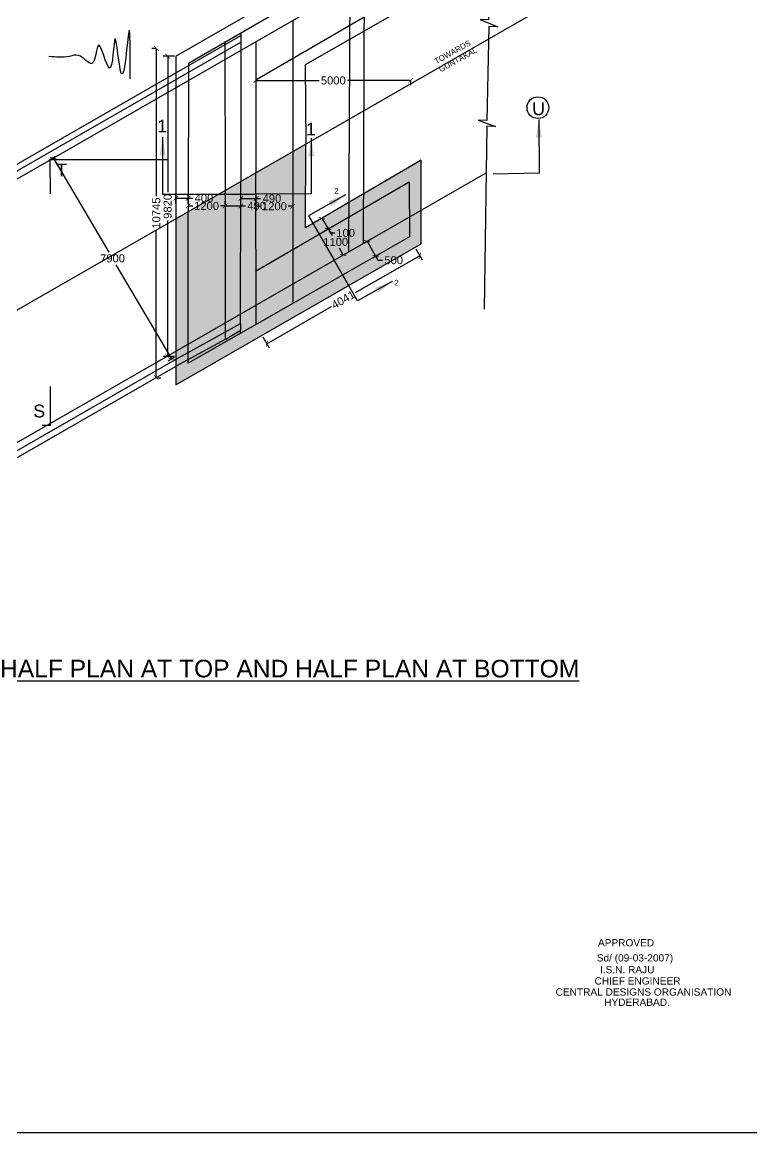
# Model space of a CAD drawing. Header units: inches. Extents: x 0 to 11487, y 0 to 10656.
# Drawn here: x 628.56 to 657.06, y 478.35 to 521.7 of the extents above; entities that cross this region are included whole.
import ezdxf

# ---------------------------------------------------------------- set-up
doc = ezdxf.new("R2010")
doc.units = ezdxf.units.IN
doc.header["$MEASUREMENT"] = 0
doc.layers.add('DIMENSION', color=255, linetype='Continuous')
doc.layers.add('TEXT', color=255, linetype='Continuous')
doc.styles.get("Standard").update_dxf_attribs({"font": 'arial.ttf'})
doc.styles.add('TIMES NEW ROMAN', font='times.ttf')
doc.dimstyles.new('dig', dxfattribs={"dimtxt": 0.3125, "dimasz": 0.18, "dimexe": 0.18, "dimexo": 0.0625, "dimgap": 0.09, "dimtad": 0, "dimtih": 1, "dimtoh": 1, "dimdec": 4, "dimzin": 0, "dimdsep": 46, "dimtxsty": 'Standard', "dimblk": 'ARCHTICK', "dimcen": 0.09, "dimadec": 0, "dimazin": 0, "dimtfac": 1, "dimtdec": 4, "dimtofl": 0, "dimtmove": 0, "dimatfit": 3, "dimldrblk": 'ARCHTICK', "dimfxl": 1, "dimtolj": 1, "dimtzin": 0, "dimarcsym": 0})
doc.dimstyles.new('ISO-25', dxfattribs={"dimtxt": 0.636364, "dimasz": 0.703125, "dimexe": 1.25, "dimexo": 0.625, "dimtad": 0, "dimtih": 1, "dimtoh": 1, "dimlfac": 100, "dimtxsty": 'TIMES NEW ROMAN', "dimcen": 2.5, "dimadec": 0, "dimazin": 0, "dimtfac": 1, "dimtmove": 0, "dimatfit": 3, "dimfxl": 1, "dimarcsym": 0})

# ---------------------------------------------------------------- blocks, each defined once
blk = doc.blocks.new('_ArchTick')
at = {"color": 0, "linetype": 'ByBlock', "const_width": 0.15}
blk.add_lwpolyline([(-0.5, -0.5), (0.5, 0.5)], dxfattribs=at)
blk = doc.blocks.new('*D89')
at = {"layer": 'Defpoints', "color": 0, "transparency": 16777216}
for p in [(643.902, 512.906), (644.089, 512.581), (637.922, 509.474)]:
    blk.add_point(p, dxfattribs=at)
at = {"layer": 'TEXT', "color": 0, "lineweight": -2, "transparency": 16777216}
for p, q in [((643.933, 512.852), (644.179, 512.425)), ((644.089, 512.581), (641.561, 511.13)), ((638.109, 509.149), (640.637, 510.6)), ((637.953, 509.42), (638.199, 508.993))]:
    blk.add_line(p, q, dxfattribs=at)
at = {"layer": 'TEXT', "color": 0, "lineweight": -2, "transparency": 16777216, "xscale": 0.18, "yscale": 0.18, "zscale": 0.18}
for p, rotation in [((644.089, 512.581), 29.85394046758134), ((638.109, 509.149), 209.8539404675814)]:
    blk.add_blockref('_ArchTick', p, dxfattribs=dict(at, rotation=rotation))
at = {"layer": 'TEXT', "color": 0, "transparency": 16777216, "insert": (641.099, 510.865), "char_height": 0.3125, "attachment_point": 5, "rotation": 30}
blk.add_mtext('\\A1;4041', dxfattribs=at)
blk = doc.blocks.new('*D90')
at = {"layer": 'Defpoints', "color": 0, "transparency": 16777216}
for p in [(641.873, 513.055), (642.206, 512.471), (642.365, 512.562)]:
    blk.add_point(p, dxfattribs=at)
at = {"layer": 'TEXT', "color": 0, "lineweight": -2, "transparency": 16777216}
for p, q in [((641.927, 513.086), (642.189, 513.235)), ((642.032, 513.146), (642.365, 512.562)), ((642.26, 512.502), (642.521, 512.651)), ((642.365, 512.562), (642.454, 512.406)), ((642.454, 512.406), (642.634, 512.406))]:
    blk.add_line(p, q, dxfattribs=at)
at = {"layer": 'TEXT', "color": 0, "lineweight": -2, "transparency": 16777216, "xscale": 0.18, "yscale": 0.18, "zscale": 0.18}
for p, rotation in [((642.032, 513.146), 119.6792191952888), ((642.365, 512.562), 299.6792191952888)]:
    blk.add_blockref('_ArchTick', p, dxfattribs=dict(at, rotation=rotation))
at = {"layer": 'TEXT', "color": 0, "transparency": 16777216, "insert": (643.069, 512.406), "char_height": 0.3125, "attachment_point": 5}
blk.add_mtext('\\A1;500', dxfattribs=at)
blk = doc.blocks.new('*D91')
at = {"layer": 'Defpoints', "color": 0, "transparency": 16777216}
for p in [(640.462, 513.602), (641.048, 512.581), (641.098, 512.61)]:
    blk.add_point(p, dxfattribs=at)
at = {"layer": 'TEXT', "color": 0, "lineweight": -2, "transparency": 16777216}
for p, q in [((640.516, 513.633), (640.668, 513.72)), ((640.512, 513.63), (640.662, 513.37)), ((641.098, 512.61), (640.948, 512.871)), ((641.102, 512.613), (641.254, 512.7))]:
    blk.add_line(p, q, dxfattribs=at)
at = {"layer": 'TEXT', "color": 0, "lineweight": -2, "transparency": 16777216, "xscale": 0.18, "yscale": 0.18, "zscale": 0.18}
for p, rotation in [((640.512, 513.63), 119.8745862675391), ((641.098, 512.61), 299.8745862675391)]:
    blk.add_blockref('_ArchTick', p, dxfattribs=dict(at, rotation=rotation))
at = {"layer": 'TEXT', "color": 0, "transparency": 16777216, "insert": (640.805, 513.12), "char_height": 0.3125, "attachment_point": 5}
blk.add_mtext('\\A1;1100', dxfattribs=at)
blk = doc.blocks.new('*D92')
at = {"layer": 'Defpoints', "color": 0, "transparency": 16777216}
for p in [(640.267, 514.045), (640.504, 513.626), (640.507, 513.627)]:
    blk.add_point(p, dxfattribs=at)
at = {"layer": 'TEXT', "color": 0, "lineweight": -2, "transparency": 16777216}
for p, q in [((640.213, 514.014), (640.108, 513.954)), ((640.264, 514.043), (640.504, 513.626)), ((640.453, 513.596), (640.348, 513.536)), ((640.504, 513.626), (640.593, 513.47)), ((640.593, 513.47), (640.773, 513.47))]:
    blk.add_line(p, q, dxfattribs=at)
at = {"layer": 'TEXT', "color": 0, "lineweight": -2, "transparency": 16777216, "xscale": 0.18, "yscale": 0.18, "zscale": 0.18}
for p, rotation in [((640.264, 514.043), 119.8745862675443), ((640.504, 513.626), 299.8745862675443)]:
    blk.add_blockref('_ArchTick', p, dxfattribs=dict(at, rotation=rotation))
at = {"layer": 'TEXT', "color": 0, "transparency": 16777216, "insert": (641.193, 513.47), "char_height": 0.3125, "attachment_point": 5}
blk.add_mtext('\\A1;100', dxfattribs=at)
blk = doc.blocks.new('*D93')
at = {"layer": 'Defpoints', "color": 0, "transparency": 16777216}
for p in [(634.565, 514.555), (635.038, 514.829), (635.038, 514.554)]:
    blk.add_point(p, dxfattribs=at)
at = {"layer": 'TEXT', "color": 0, "lineweight": -2, "transparency": 16777216}
for p, q in [((634.565, 514.617), (634.565, 515.009)), ((635.038, 514.616), (635.038, 515.009)), ((634.565, 514.829), (635.038, 514.829)), ((635.038, 514.829), (635.218, 514.829))]:
    blk.add_line(p, q, dxfattribs=at)
at = {"layer": 'TEXT', "color": 0, "lineweight": -2, "transparency": 16777216, "xscale": 0.18, "yscale": 0.18, "zscale": 0.18, "rotation": 180}
blk.add_blockref('_ArchTick', (634.565, 514.829), dxfattribs=at)
at = {"layer": 'TEXT', "color": 0, "lineweight": -2, "transparency": 16777216, "xscale": 0.18, "yscale": 0.18, "zscale": 0.18}
blk.add_blockref('_ArchTick', (635.038, 514.829), dxfattribs=at)
at = {"layer": 'TEXT', "color": 0, "transparency": 16777216, "insert": (635.659, 514.829), "char_height": 0.3125, "attachment_point": 5}
blk.add_mtext('\\A1;400', dxfattribs=at)
blk = doc.blocks.new('*D94')
at = {"layer": 'Defpoints', "color": 0, "transparency": 16777216}
for p in [(635.038, 514.554), (636.484, 514.599), (636.484, 514.524)]:
    blk.add_point(p, dxfattribs=at)
at = {"layer": 'TEXT', "color": 0, "lineweight": -2, "transparency": 16777216}
for p, q in [((635.038, 514.524), (635.22, 514.524)), ((636.484, 514.524), (636.302, 514.524)), ((636.484, 514.537), (636.484, 514.344)), ((635.038, 514.491), (635.038, 514.344))]:
    blk.add_line(p, q, dxfattribs=at)
at = {"layer": 'TEXT', "color": 0, "lineweight": -2, "transparency": 16777216, "xscale": 0.18, "yscale": 0.18, "zscale": 0.18, "rotation": 180}
blk.add_blockref('_ArchTick', (635.038, 514.524), dxfattribs=at)
at = {"layer": 'TEXT', "color": 0, "lineweight": -2, "transparency": 16777216, "xscale": 0.18, "yscale": 0.18, "zscale": 0.18}
blk.add_blockref('_ArchTick', (636.484, 514.524), dxfattribs=at)
at = {"layer": 'TEXT', "color": 0, "transparency": 16777216, "insert": (635.761, 514.524), "char_height": 0.3125, "attachment_point": 5}
blk.add_mtext('\\A1;1200', dxfattribs=at)
blk = doc.blocks.new('*D95')
at = {"layer": 'Defpoints', "color": 0, "transparency": 16777216}
for p in [(636.484, 514.524), (637.096, 514.529), (637.096, 514.522)]:
    blk.add_point(p, dxfattribs=at)
at = {"layer": 'TEXT', "color": 0, "lineweight": -2, "transparency": 16777216}
for p, q in [((636.484, 514.586), (636.484, 514.709)), ((636.484, 514.529), (637.096, 514.529)), ((637.096, 514.585), (637.096, 514.709)), ((637.096, 514.529), (637.276, 514.529))]:
    blk.add_line(p, q, dxfattribs=at)
at = {"layer": 'TEXT', "color": 0, "lineweight": -2, "transparency": 16777216, "xscale": 0.18, "yscale": 0.18, "zscale": 0.18, "rotation": 180}
blk.add_blockref('_ArchTick', (636.484, 514.529), dxfattribs=at)
at = {"layer": 'TEXT', "color": 0, "lineweight": -2, "transparency": 16777216, "xscale": 0.18, "yscale": 0.18, "zscale": 0.18}
blk.add_blockref('_ArchTick', (637.096, 514.529), dxfattribs=at)
at = {"layer": 'TEXT', "color": 0, "transparency": 16777216, "insert": (637.717, 514.529), "char_height": 0.3125, "attachment_point": 5}
blk.add_mtext('\\A1;490', dxfattribs=at)
blk = doc.blocks.new('*D96')
at = {"layer": 'Defpoints', "color": 0, "transparency": 16777216}
for p in [(637.096, 514.522), (637.693, 514.816), (637.693, 514.523)]:
    blk.add_point(p, dxfattribs=at)
at = {"layer": 'TEXT', "color": 0, "lineweight": -2, "transparency": 16777216}
for p, q in [((637.096, 514.585), (637.096, 514.996)), ((637.693, 514.586), (637.693, 514.996)), ((637.096, 514.816), (637.693, 514.816)), ((637.693, 514.816), (637.873, 514.816))]:
    blk.add_line(p, q, dxfattribs=at)
at = {"layer": 'TEXT', "color": 0, "lineweight": -2, "transparency": 16777216, "xscale": 0.18, "yscale": 0.18, "zscale": 0.18, "rotation": 180}
blk.add_blockref('_ArchTick', (637.096, 514.816), dxfattribs=at)
at = {"layer": 'TEXT', "color": 0, "lineweight": -2, "transparency": 16777216, "xscale": 0.18, "yscale": 0.18, "zscale": 0.18}
blk.add_blockref('_ArchTick', (637.693, 514.816), dxfattribs=at)
at = {"layer": 'TEXT', "color": 0, "transparency": 16777216, "insert": (638.314, 514.816), "char_height": 0.3125, "attachment_point": 5}
blk.add_mtext('\\A1;490', dxfattribs=at)
blk = doc.blocks.new('*D97')
at = {"layer": 'Defpoints', "color": 0, "transparency": 16777216}
for p in [(637.693, 514.523), (639.129, 514.574), (639.129, 514.511)]:
    blk.add_point(p, dxfattribs=at)
at = {"layer": 'TEXT', "color": 0, "lineweight": -2, "transparency": 16777216}
for p, q in [((637.693, 514.511), (637.869, 514.511)), ((639.129, 514.511), (638.952, 514.511)), ((639.129, 514.511), (639.129, 514.331)), ((637.693, 514.461), (637.693, 514.331))]:
    blk.add_line(p, q, dxfattribs=at)
at = {"layer": 'TEXT', "color": 0, "lineweight": -2, "transparency": 16777216, "xscale": 0.18, "yscale": 0.18, "zscale": 0.18, "rotation": 180}
blk.add_blockref('_ArchTick', (637.693, 514.511), dxfattribs=at)
at = {"layer": 'TEXT', "color": 0, "lineweight": -2, "transparency": 16777216, "xscale": 0.18, "yscale": 0.18, "zscale": 0.18}
blk.add_blockref('_ArchTick', (639.129, 514.511), dxfattribs=at)
at = {"layer": 'TEXT', "color": 0, "transparency": 16777216, "insert": (638.411, 514.511), "char_height": 0.3125, "attachment_point": 5}
blk.add_mtext('\\A1;1200', dxfattribs=at)
blk = doc.blocks.new('*D104')
at = {"layer": 'Defpoints', "color": 0, "transparency": 16777216}
for p in [(637.688, 519.443), (643.732, 519.475), (643.732, 519.421)]:
    blk.add_point(p, dxfattribs=at)
at = {"layer": 'TEXT', "color": 0, "lineweight": -2, "transparency": 16777216}
for p, q in [((637.688, 519.421), (640.154, 519.421)), ((637.688, 519.381), (637.688, 519.241)), ((643.732, 519.421), (641.266, 519.421)), ((643.732, 519.412), (643.732, 519.241))]:
    blk.add_line(p, q, dxfattribs=at)
at = {"layer": 'TEXT', "color": 0, "lineweight": -2, "transparency": 16777216, "xscale": 0.18, "yscale": 0.18, "zscale": 0.18, "rotation": 180}
blk.add_blockref('_ArchTick', (637.688, 519.421), dxfattribs=at)
at = {"layer": 'TEXT', "color": 0, "lineweight": -2, "transparency": 16777216, "xscale": 0.18, "yscale": 0.18, "zscale": 0.18}
blk.add_blockref('_ArchTick', (643.732, 519.421), dxfattribs=at)
at = {"layer": 'TEXT', "color": 0, "transparency": 16777216, "insert": (640.71, 519.421), "char_height": 0.3125, "attachment_point": 5}
blk.add_mtext('\\A1;5000', dxfattribs=at)
blk = doc.blocks.new('*D110')
at = {"layer": 'Defpoints', "color": 0, "transparency": 16777216}
for p in [(634.565, 520.368), (634.241, 508.649), (634.564, 508.649)]:
    blk.add_point(p, dxfattribs=at)
at = {"layer": 'TEXT', "color": 0, "lineweight": -2, "transparency": 16777216}
for p, q in [((634.502, 520.368), (634.061, 520.368)), ((634.241, 520.368), (634.241, 515.064)), ((634.241, 508.649), (634.241, 513.952)), ((634.502, 508.649), (634.061, 508.649))]:
    blk.add_line(p, q, dxfattribs=at)
at = {"layer": 'TEXT', "color": 0, "lineweight": -2, "transparency": 16777216, "xscale": 0.18, "yscale": 0.18, "zscale": 0.18}
for p, rotation in [((634.241, 520.368), 90), ((634.241, 508.649), 270)]:
    blk.add_blockref('_ArchTick', p, dxfattribs=dict(at, rotation=rotation))
at = {"layer": 'TEXT', "color": 0, "transparency": 16777216, "insert": (634.241, 514.508), "char_height": 0.3125, "attachment_point": 5, "rotation": 90}
blk.add_mtext('\\A1;9820', dxfattribs=at)
blk = doc.blocks.new('*D111')
at = {"layer": 'Defpoints', "color": 0, "transparency": 16777216}
for p in [(633.857, 520.67), (633.796, 507.822), (633.798, 507.822)]:
    blk.add_point(p, dxfattribs=at)
at = {"layer": 'TEXT', "color": 0, "lineweight": -2, "transparency": 16777216}
for p, q in [((633.794, 520.67), (633.618, 520.67)), ((633.798, 520.67), (633.798, 514.911)), ((633.798, 507.822), (633.798, 513.582)), ((633.859, 507.822), (633.978, 507.822))]:
    blk.add_line(p, q, dxfattribs=at)
at = {"layer": 'TEXT', "color": 0, "lineweight": -2, "transparency": 16777216, "xscale": 0.18, "yscale": 0.18, "zscale": 0.18}
for p, rotation in [((633.798, 520.67), 90), ((633.798, 507.822), 270)]:
    blk.add_blockref('_ArchTick', p, dxfattribs=dict(at, rotation=rotation))
at = {"layer": 'TEXT', "color": 0, "transparency": 16777216, "insert": (633.798, 514.246), "char_height": 0.3125, "attachment_point": 5, "rotation": 90}
blk.add_mtext('\\A1;10745', dxfattribs=at)
blk = doc.blocks.new('*D116')
at = {"layer": 'Defpoints', "color": 0, "transparency": 16777216}
for p in [(629.92, 516.491), (634.409, 508.557), (634.564, 508.649)]:
    blk.add_point(p, dxfattribs=at)
at = {"layer": 'TEXT', "color": 0, "lineweight": -2, "transparency": 16777216}
for p, q in [((629.866, 516.459), (629.609, 516.307)), ((629.764, 516.399), (631.939, 512.727)), ((634.409, 508.557), (632.234, 512.228)), ((634.511, 508.617), (634.254, 508.465))]:
    blk.add_line(p, q, dxfattribs=at)
at = {"layer": 'TEXT', "color": 0, "lineweight": -2, "transparency": 16777216, "xscale": 0.18, "yscale": 0.18, "zscale": 0.18}
for p, rotation in [((629.764, 516.399), 120.6384322978856), ((634.409, 508.557), 300.6384322978856)]:
    blk.add_blockref('_ArchTick', p, dxfattribs=dict(at, rotation=rotation))
at = {"layer": 'TEXT', "color": 0, "transparency": 16777216, "insert": (632.087, 512.478), "char_height": 0.3125, "attachment_point": 5}
blk.add_mtext('\\A1;7900', dxfattribs=at)
blk = doc.blocks.new('*D117')
at = {"layer": 'Defpoints', "color": 0, "transparency": 16777216}
for p in [(649.414, 522.564), (622.235, 506.71), (621.103, 506.3), (624.476, 506.3), (594.384, 490.951)]:
    blk.add_point(p, dxfattribs=at)
at = {"layer": 'TEXT', "color": 0, "lineweight": -2, "transparency": 16777216}
blk.add_line((622.294, 506.12), (622.474, 506.12), dxfattribs=at)
for start, end in [(0, 29.8762), (351.4283, 0)]:
    blk.add_arc((621.103, 506.3), 1.204, start, end, dxfattribs=at)
at = {"layer": 'TEXT', "color": 0, "lineweight": -2, "transparency": 16777216, "xscale": 0.18, "yscale": 0.18, "zscale": 0.18}
for p, rotation in [((622.147, 506.9), 119.8761536439785), ((622.307, 506.3), 270.0000000000005)]:
    blk.add_blockref('_ArchTick', p, dxfattribs=dict(at, rotation=rotation))
at = {"layer": 'TEXT', "color": 0, "transparency": 16777216, "insert": (622.87, 506.12), "char_height": 0.3125, "attachment_point": 5}
blk.add_mtext('\\A1;30°', dxfattribs=at)

msp = doc.modelspace()

# ---------------------------------------------------------------- hatches: boundary and pattern name
at = {"layer": 'TEXT'}
h = msp.add_hatch(dxfattribs=at)
h.set_pattern_fill('AR-CONC', color=256, scale=0.07)
h.set_pattern_definition([(50, (0, 0), (0.50208213, -0.0439265), [0.0525, -0.5775]), (355, (0, 0), (-0.09712593, 0.5265345), [0.042, -0.462]), (100.451444, (0.04184, -0.00366), (0.4049562, 0.482608), [0.04461813, -0.49079948]), (46.1842, (0, 0.14), (0.74706893, -0.1158635), [0.07875, -0.86625]), (96.63564, (0.06226, 0.13034), (0.65426336, 0.681883), [0.06692724, -0.7361996]), (351.18416, (0, 0.14), (0.65426336, 0.681883), [0.063, -0.693]), (21, (0.07, 0.105), (0.41783494, -0.28183322), [0.0525, -0.5775]), (326, (0.07, 0.105), (0.17032073, 0.50760503), [0.042, -0.462]), (71.451445, (0.1048, 0.0815), (0.58815566, 0.2257718), [0.04461813, -0.49079948]), (37.5, (0, 0), (0.0085119, 0.233025698), [0, -0.4564, 0, -0.469, 0, -0.46375]), (7.5, (0, 0), (0.184148676, 0.2760882), [0, -0.2674, 0, -0.4459, 0, -0.17675]), (327.5, (-0.1561, 0), (0.373675705, -0.01578841), [0, -0.175, 0, -0.546, 0, -0.7245]), (317.5, (-0.2261, 0), (0.40823032, 0.07007349), [0, -0.2275, 0, -0.3626, 0, -0.5145])])
h.paths.add_polyline_path([(635.03762, 514.30487), (634.5645, 514.03307), (634.5645, 508.85688), (635.04503, 509.13292)], flags=17)
h.paths.add_polyline_path([(636.48368, 515.13559), (635.03762, 514.30487), (635.04503, 509.13292), (636.4838, 509.9594)])
h.paths.add_polyline_path([(637.09885, 515.48899), (636.48368, 515.13559), (636.4838, 509.9594), (637.08586, 510.30524)])
h.paths.add_polyline_path([(637.69017, 515.82868), (637.09885, 515.48899), (637.08586, 510.30524), (637.69964, 510.65782)])
h.paths.add_polyline_path([(639.1291, 516.65531), (637.69017, 515.82868), (637.69719, 511.99648), (639.1291, 512.82787)])
h.paths.add_polyline_path([(639.63313, 516.94486), (639.1291, 516.65531), (639.1291, 512.82787), (641.32057, 514.10026), (641.32324, 514.66154), (639.62271, 513.66874)])
h.paths.add_polyline_path([(641.88207, 514.98779), (641.32324, 514.66154), (641.32057, 514.10026), (641.87944, 514.42474)])
h.paths.add_polyline_path([(643.67711, 515.46849), (643.68155, 514.09404), (644.14627, 514.36099), (644.14627, 516.30966), (641.88207, 514.98779), (641.87944, 514.42474)])
h.paths.add_polyline_path([(643.67711, 515.46849), (641.87944, 514.42474), (641.87304, 513.05517), (643.68155, 514.09404)])
h.paths.add_polyline_path([(644.14627, 514.36099), (643.68155, 514.09404), (643.68407, 513.31366), (639.1291, 510.71774), (635.04611, 508.38229), (635.04591, 508.52511), (634.5645, 508.2635), (634.5645, 507.54694), (644.14627, 513.04646)])
h.paths.add_polyline_path([(641.31405, 512.73407), (641.32057, 514.10026), (639.1291, 512.82787), (639.1291, 511.47895)], flags=17)
h.paths.add_polyline_path([(639.1291, 511.47895), (637.69964, 510.65782), (637.70102, 509.90089), (639.1291, 510.71774)], flags=17)
h.paths.add_polyline_path([(637.08586, 510.30524), (636.4838, 509.9594), (636.4838, 509.60683), (637.08494, 509.94068)], flags=17)
h.paths.add_polyline_path([(637.69964, 510.65782), (637.08586, 510.30524), (637.08494, 509.94068), (636.4838, 509.60683), (636.48381, 509.3065), (637.0736, 509.66524), (637.0668, 509.53811), (637.70102, 509.90089)], flags=17)
h.paths.add_polyline_path([(636.4838, 509.60683), (636.4838, 509.9594), (635.04503, 509.13292), (635.0455, 508.80804)], flags=17)
h.paths.add_polyline_path([(635.0455, 508.80804), (635.04503, 509.13292), (634.5645, 508.85688), (634.5645, 508.54091)], flags=17)
h.paths.add_polyline_path([(635.0455, 508.80804), (634.5645, 508.54091), (634.5645, 508.2635), (635.04591, 508.52511)], flags=17)
h.paths.add_polyline_path([(636.48381, 509.3065), (636.4838, 509.60683), (635.0455, 508.80804), (635.04591, 508.52511)], flags=17)
h.paths.add_polyline_path([(637.0668, 509.53811), (637.0736, 509.66524), (636.48381, 509.3065), (635.04591, 508.52511), (635.04611, 508.38229)], flags=17)
h.paths.add_polyline_path([(639.1291, 512.82787), (637.69719, 511.99648), (637.69964, 510.65782), (639.1291, 511.47895)], flags=17)
h.paths.add_polyline_path([(643.68407, 513.31366), (643.68155, 514.09404), (639.1291, 511.47895), (639.1291, 510.71774)], flags=17)
h.paths.add_polyline_path([(641.87944, 514.42474), (641.32057, 514.10026), (641.31405, 512.73407), (641.87304, 513.05517)])

# ---------------------------------------------------------------- linework, layer by layer
at = {"layer": 'DIMENSION', "ltscale": 0.02}
msp.add_circle((648.7034, 518.36068), 0.42481, dxfattribs=at)
at = {"layer": 'TEXT'}
msp.add_lwpolyline([(592.74593, 543.82232), (689.29637, 543.82232), (689.29637, 478.35098), (592.74593, 478.35098)], close=True, dxfattribs=at)
for points in [[(646.82845, 528.72329), (646.7707, 521.79341), (646.44741, 521.79952), (647.13103, 521.52004), (646.77938, 521.52668), (646.71023, 517.86362), (646.37274, 517.86999), (647.04878, 517.62972), (646.70161, 517.63627), (646.60876, 510.48997)], [(595.38407, 496.65233), (646.80735, 526.19168)], [(634.56458, 520.36752), (644.19478, 525.91578), (644.19478, 522.66124), (639.60955, 520.03119), (639.63313, 516.94486)], [(635.05327, 520.10048), (639.56481, 522.70663), (643.70402, 525.08006), (643.70202, 524.40787)], [(637.68813, 519.44345), (643.69133, 522.94157), (643.70202, 524.40787)], [(641.9213, 523.38497), (641.87304, 513.05517)], [(641.31405, 512.73407), (641.36331, 523.06444)], [(594.38443, 490.95075), (649.41404, 522.56372)], [(639.12991, 521.78149), (639.1291, 516.65861)], [(605.11459, 502.80419), (637.10489, 521.18055)], [(637.105, 521.28569), (637.09885, 515.48899)], [(605.11459, 502.53863), (637.10461, 520.91483)], [(636.48017, 520.93916), (636.48368, 515.13559)], [(637.68728, 520.95279), (637.69017, 515.82868)], [(634.56458, 520.36752), (634.5645, 514.03307)], [(635.05327, 520.10048), (635.03762, 514.30682)], [(634.5645, 514.03307), (634.5645, 507.54694), (644.14627, 513.04646), (644.14627, 516.30966), (639.62271, 513.66874), (639.63313, 516.94486)], [(629.66786, 514.99144), (629.64851, 516.33504), (634.23821, 516.33504)], [(639.1291, 516.65861), (639.1291, 510.71774)], [(595.37359, 486.34423), (646.67795, 515.81528)], [(637.70102, 509.90089), (637.69017, 515.82868)], [(634.55274, 508.53438), (637.08494, 509.94068), (637.09885, 515.48899)], [(637.67577, 511.98404), (643.67711, 515.46849), (643.68407, 513.31366), (639.1291, 510.71774), (635.04611, 508.38229), (635.03762, 514.30682)], [(636.48368, 515.13559), (636.48381, 509.3065), (637.0736, 509.66524), (637.0668, 509.53811)], [(637.08494, 509.94068), (637.08427, 509.67173)], [(636.48381, 509.3065), (634.55274, 508.25711)], [(605.11431, 491.6239), (634.55274, 508.53438)], [(605.11431, 491.34663), (634.55274, 508.25711)], [(629.65215, 507.48165), (629.65215, 505.95995), (629.33296, 505.95995)]]:
    msp.add_lwpolyline(points, dxfattribs=at)
msp.add_spline([(632.77219, 519.49015), (632.72083, 521.31852), (632.43835, 519.6762), (632.18155, 521.05549), (631.96327, 519.90715), (631.53956, 520.80529), (631.28276, 520.08678), (630.75632, 520.40113), (630.40322, 520.36264), (629.60073, 520.36264)], degree=3, dxfattribs=at)

# ---------------------------------------------------------------- texts
for s, height, p in [('U', 0.5, (648.47617, 518.067)), ('1', 0.5, (633.83129, 517.39145)), ('1', 0.5, (639.64262, 517.27752)), ('T', 0.5, (629.88244, 515.67529)), ('2', 0.22, (640.7454, 514.99968)), ('2', 0.22, (643.09329, 511.42071)), ('S', 0.5, (628.99084, 506.27035))]:
    msp.add_text(s, height=height, rotation=0.2, dxfattribs=at).set_placement(p)
for s, height, p in [('%%UHALF PLAN AT TOP AND HALF PLAN AT BOTTOM', 0.6875, (627.69307, 496.12527)), (' APPROVED', 0.282596, (650.93789, 485.62746)), ('Sd/ (09-03-2007)', 0.2825959, (651.00075, 485.037)), (' I.S.N. RAJU ', 0.2825959, (651.01632, 484.57727)), ('CHIEF ENGINEER', 0.2825959, (650.91623, 484.13629)), ('CENTRAL DESIGNS ORGANISATION', 0.2825959, (649.39316, 483.70484)), ('HYDERABAD.', 0.282596, (651.29101, 483.30506))]:
    msp.add_text(s, height=height, dxfattribs=at).set_placement(p)
at = {"layer": 'TEXT', "insert": (644.62578, 520.24727), "char_height": 0.22, "width": 1.1624366, "attachment_point": 1, "rotation": 29.110794}
msp.add_mtext('TOWARDS GUNTAKAL', dxfattribs=at)

# ---------------------------------------------------------------- dimensions: what is measured, and where the dimension line sits
at = {"layer": 'TEXT'}
dim = msp.add_angular_dim_2l(base=(622.23545, 506.71019), line1=((621.10318, 506.29993), (624.47582, 506.29993)), line2=((594.38443, 490.95075), (649.41404, 522.56372)), dimstyle='dig', dxfattribs=at)
dim.commit()
dim.dimension.update_dxf_attribs({"geometry": '*D117', "text_midpoint": (622.87035, 506.12043)})
for base, p1, p2, text, picture, middle in [((633.79794, 507.82248), (633.85659, 520.66985), (633.79612, 507.82248), '10745', '*D111', (633.79794, 514.24617)), ((634.24092, 508.64907), (634.56458, 520.36752), (634.5645, 508.64907), '9820', '*D110', (634.24092, 514.5083))]:
    dim = msp.add_linear_dim(base=base, p1=p1, p2=p2, angle=90, text=text, dimstyle='dig', dxfattribs=at)
    dim.commit()
    dim.dimension.update_dxf_attribs({"geometry": picture, "text_midpoint": middle, "text_rotation": 90})
for base, p1, p2, text, picture, middle in [((643.73186, 519.42106), (637.68813, 519.44345), (643.73186, 519.47499), '5000', '*D104', (640.71, 519.42106)), ((635.03828, 514.82935), (634.5645, 514.55479), (635.03828, 514.55351), '400', '*D93', (635.65926, 514.82935)), ((637.69256, 514.81596), (637.09643, 514.52227), (637.69256, 514.52336), '490', '*D96', (638.31354, 514.81596)), ((636.48369, 514.52381), (635.03828, 514.55351), (636.48369, 514.59905), '1200', '*D94', (635.76099, 514.52381)), ((637.09643, 514.52924), (636.48369, 514.52381), (637.09643, 514.52227), '490', '*D95', (637.7174, 514.52924)), ((639.1291, 514.51089), (637.69256, 514.52336), (639.1291, 514.57384), '1200', '*D97', (638.41083, 514.51089))]:
    dim = msp.add_linear_dim(base=base, p1=p1, p2=p2, text=text, dimstyle='dig', dxfattribs=at)
    dim.commit()
    dim.dimension.update_dxf_attribs({"geometry": picture, "text_midpoint": middle})
for p1, p2, distance, text, picture, middle in [((629.91977, 516.49086), (634.5645, 508.64907), -0.18075, '7900', '*D116', (632.08662, 512.47785)), ((640.26696, 514.04487), (640.50673, 513.62746), -0.00338, '100', '*D92', (641.19344, 513.46969)), ((640.46209, 513.60181), (641.04826, 512.58139), 0.05737, '1100', '*D91', (640.80492, 513.12018)), ((641.87304, 513.05517), (642.20584, 512.4712), 0.18325, '500', '*D90', (643.06887, 512.40555))]:
    dim = msp.add_aligned_dim(p1=p1, p2=p2, distance=distance, text=text, dimstyle='dig', dxfattribs=at)
    dim.commit()
    dim.dimension.update_dxf_attribs({"geometry": picture, "text_midpoint": middle})
dim = msp.add_aligned_dim(p1=(637.92233, 509.47419), p2=(643.90236, 512.90647), distance=-0.37523, text='4041', dimstyle='dig', dxfattribs=at)
dim.commit()
dim.dimension.update_dxf_attribs({"geometry": '*D89', "text_midpoint": (641.09913, 510.86489), "text_rotation": 30})

# ---------------------------------------------------------------- leaders
for points in [[(648.73456, 517.89817), (648.75673, 515.80651), (646.95181, 515.77106)], [(634.04441, 517.20701), (634.04441, 514.98278), (637.69171, 514.98946)], [(639.85058, 517.16951), (639.85058, 514.99341), (637.69171, 514.98946)], [(641.1832, 514.95616), (639.7475, 514.14303), (640.74472, 512.40702)], [(643.01187, 511.57796), (641.65538, 510.8217), (640.74472, 512.40702)]]:
    msp.add_leader(points, dimstyle='ISO-25', override={"dimgap": 0.625, "dimtad": 0}, dxfattribs=at)

doc.saveas('drawing.dxf')
